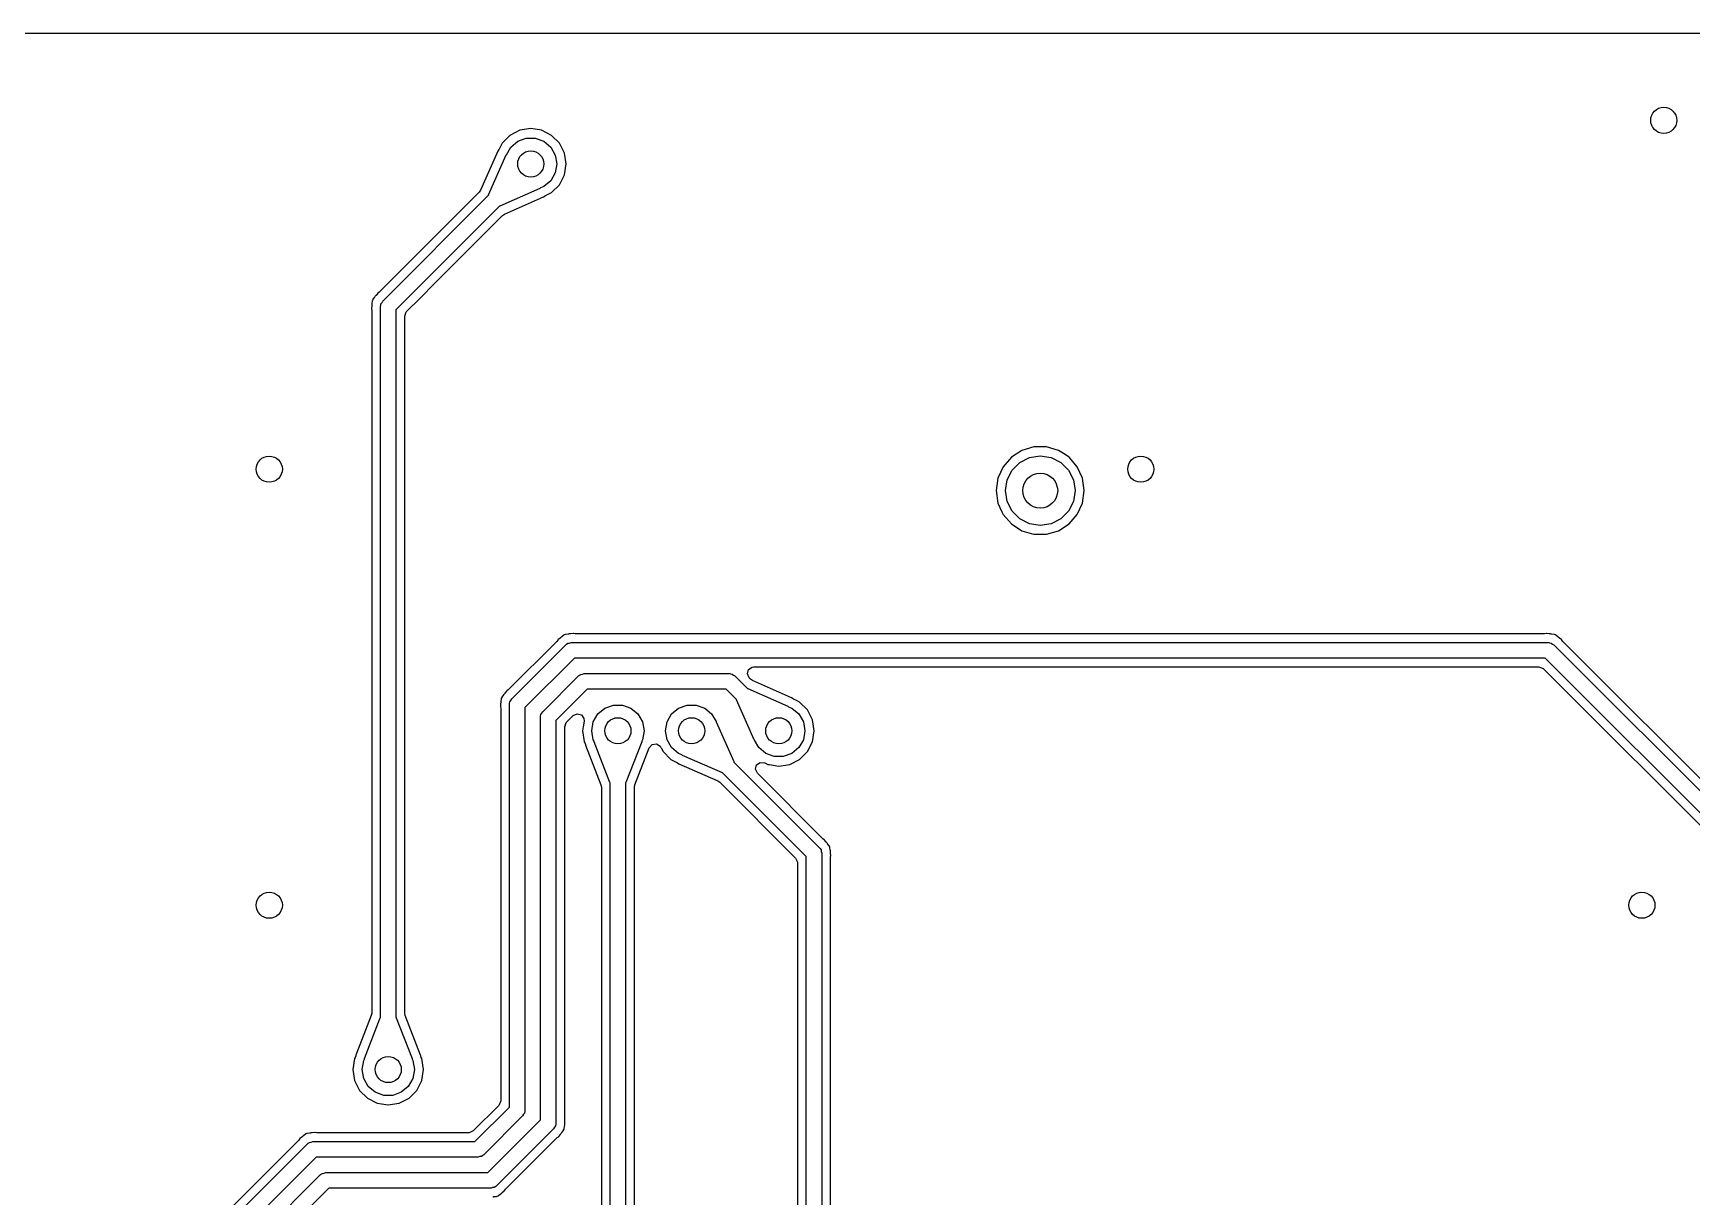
# Model space of a CAD drawing. Extents: x 107 to 211, y -135 to -72.
# Drawn here: x 134.29 to 153.32, y -84.84 to -71.5 of the extents above; entities that cross this region are included whole.
import ezdxf

# ---------------------------------------------------------------- set-up
doc = ezdxf.new("R2010")
doc.units = 0
doc.layers.add('BLACK', color=7, linetype='CONTINUOUS')

msp = doc.modelspace()

# ---------------------------------------------------------------- linework, layer by layer
at = {"layer": 'BLACK', "linetype": 'CONTINUOUS'}
for p, q in [((110.750911, -71.5005), (207.249089, -71.5005)), ((139.761656, -72.671951), (139.67195, -72.761657)), ((139.874698, -72.614353), (139.761656, -72.671951)), ((140, -72.594508), (139.874698, -72.614353)), ((140.125301, -72.614353), (140, -72.594508)), ((140.125302, -72.614353), (140.125301, -72.614353)), ((140.125304, -72.614354), (140.125302, -72.614353)), ((140.238342, -72.67195), (140.125304, -72.614354)), ((140.32805, -72.761658), (140.238342, -72.67195)), ((139.621703, -72.853062), (139.424322, -73.300737)), ((139.633635, -72.83605), (139.621703, -72.853062)), ((139.636312, -72.831597), (139.633635, -72.83605)), ((139.67195, -72.761657), (139.636312, -72.831597)), ((139.72019, -72.893758), (139.770187, -72.807164)), ((139.770187, -72.807164), (139.85, -72.740192)), ((139.85, -72.740192), (139.947906, -72.704558)), ((139.947906, -72.704558), (140.052094, -72.704558)), ((140.052094, -72.704558), (140.15, -72.740192)), ((140.15, -72.740192), (140.229813, -72.807164)), ((140.229813, -72.807164), (140.281908, -72.897394)), ((140.385646, -72.874696), (140.32805, -72.761658)), ((140.405492, -73), (140.385646, -72.874696)), ((139.516106, -73.354073), (139.718236, -72.895627)), ((139.718236, -72.895627), (139.72019, -72.893758)), ((140.281908, -72.897394), (140.3, -73)), ((140.3, -73), (140.281908, -73.102606)), ((140.385646, -73.125304), (140.405492, -73)), ((140.15, -73.259808), (140.11045, -73.274202)), ((140.229813, -73.192836), (140.15, -73.259808)), ((140.281908, -73.102606), (140.229813, -73.192836)), ((140.238342, -73.32805), (140.32805, -73.238342)), ((140.32805, -73.238342), (140.385646, -73.125304)), ((139.408937, -73.323209), (138.262717, -74.469429)), ((138.302138, -74.572138), (139.51522, -73.359055)), ((139.424322, -73.300737), (139.408937, -73.323209)), ((139.515112, -73.358793), (139.516106, -73.354073)), ((139.51522, -73.359055), (139.515112, -73.358793)), ((140.10437, -73.281764), (139.645926, -73.483893)), ((139.699256, -73.575679), (140.146932, -73.378298)), ((140.110446, -73.275569), (140.10437, -73.281764)), ((140.11045, -73.274202), (140.110446, -73.275569)), ((140.146932, -73.378298), (140.165041, -73.365769)), ((140.165041, -73.365769), (140.169286, -73.363235)), ((140.169286, -73.363235), (140.238342, -73.32805)), ((139.641736, -73.483987), (138.4539, -74.671824)), ((138.907954, -74.359897), (139.676792, -73.591058)), ((139.645926, -73.483893), (139.641736, -73.483987)), ((139.676792, -73.591058), (139.699256, -73.575679)), ((138.726426, -74.541425), (138.907954, -74.359897)), ((138.178213, -74.601157), (138.177519, -74.605244)), ((138.18163, -74.570836), (138.178213, -74.601157)), ((138.183122, -74.566572), (138.18163, -74.570836)), ((138.188003, -74.554786), (138.183122, -74.566572)), ((138.189967, -74.550708), (138.188003, -74.554786)), ((138.208993, -74.526849), (138.189967, -74.550708)), ((138.211393, -74.523467), (138.208993, -74.526849)), ((138.21598, -74.516167), (138.211393, -74.523467)), ((138.215985, -74.516161), (138.21598, -74.516167)), ((138.22208, -74.510067), (138.215985, -74.516161)), ((138.224845, -74.506973), (138.22208, -74.510067)), ((138.243874, -74.483112), (138.224845, -74.506973)), ((138.247422, -74.480282), (138.243874, -74.483112)), ((138.262717, -74.469429), (138.247422, -74.480282)), ((138.281461, -74.604594), (138.293936, -74.589726)), ((138.293936, -74.589726), (138.302138, -74.572138)), ((138.576063, -74.691788), (138.726426, -74.541425)), ((138.175367, -74.626427), (138.171951, -74.656749)), ((138.171951, -74.656749), (138.172463, -74.661291)), ((138.172463, -74.661291), (138.1756, -74.679751)), ((138.1756, -74.622282), (138.175367, -74.626427)), ((138.177519, -74.605244), (138.1756, -74.613653)), ((138.1756, -74.613653), (138.1756, -74.622282)), ((138.1756, -74.679751), (138.1756, -82.738508)), ((138.2761, -74.635), (138.277058, -74.629566)), ((138.2761, -82.789436), (138.2761, -74.635)), ((138.276438, -74.627252), (138.278091, -74.623706)), ((138.277058, -74.629566), (138.276438, -74.627252)), ((138.278091, -74.623706), (138.281461, -74.604594)), ((138.4539, -74.671824), (138.4539, -82.788318)), ((138.5544, -74.744103), (138.571713, -74.696537)), ((138.5544, -76.745951), (138.5544, -74.744103)), ((138.571713, -74.696537), (138.576063, -74.691788)), ((145.635896, -76.285998), (145.514826, -76.363806)), ((145.6359, -76.285997), (145.635896, -76.285998)), ((145.773987, -76.245451), (145.6359, -76.285997)), ((145.77399, -76.245451), (145.773987, -76.245451)), ((145.917912, -76.245451), (145.77399, -76.245451)), ((145.917915, -76.245451), (145.917912, -76.245451)), ((146.056001, -76.285997), (145.917915, -76.245451)), ((146.056005, -76.285998), (146.056001, -76.285997)), ((146.110899, -76.321277), (146.056005, -76.285998)), ((145.420574, -76.472577), (145.360785, -76.603496)), ((145.514819, -76.363811), (145.420574, -76.472577)), ((145.514826, -76.363806), (145.514819, -76.363811)), ((145.522344, -76.510837), (145.610837, -76.422344)), ((145.610837, -76.422344), (145.722344, -76.365528)), ((145.722344, -76.365528), (145.845951, -76.345951)), ((145.845951, -76.345951), (145.969558, -76.365528)), ((145.969558, -76.365528), (146.081065, -76.422344)), ((146.081065, -76.422344), (146.169558, -76.510837)), ((146.177079, -76.363808), (146.110899, -76.321277)), ((146.17708, -76.36381), (146.177079, -76.363808)), ((146.177082, -76.363811), (146.17708, -76.36381)), ((146.18059, -76.36786), (146.177082, -76.363811)), ((146.271328, -76.472578), (146.18059, -76.36786)), ((146.331116, -76.603494), (146.271328, -76.472578)), ((145.360785, -76.603496), (145.340304, -76.745951)), ((145.445951, -76.745951), (145.465528, -76.622344)), ((145.465528, -76.622344), (145.522344, -76.510837)), ((146.169558, -76.510837), (146.226374, -76.622344)), ((146.226374, -76.622344), (146.245951, -76.745951)), ((146.351598, -76.745951), (146.331116, -76.603494)), ((138.5544, -82.738509), (138.5544, -76.745951)), ((145.340304, -76.745951), (145.360785, -76.888405)), ((145.465528, -76.869558), (145.445951, -76.745951)), ((145.522344, -76.981065), (145.465528, -76.869558)), ((146.226374, -76.869558), (146.169558, -76.981065)), ((146.245951, -76.745951), (146.226374, -76.869558)), ((146.331116, -76.888408), (146.351598, -76.745951)), ((145.360785, -76.888405), (145.360785, -76.888406)), ((145.360785, -76.888406), (145.360786, -76.888408)), ((145.360786, -76.888408), (145.406425, -76.988342)), ((145.406425, -76.988342), (145.420574, -77.019324)), ((145.420574, -77.019324), (145.514819, -77.12809)), ((145.610837, -77.069558), (145.522344, -76.981065)), ((145.722344, -77.126374), (145.610837, -77.069558)), ((146.081065, -77.069558), (145.969558, -77.126374)), ((146.169558, -76.981065), (146.081065, -77.069558)), ((146.177079, -77.128094), (146.271328, -77.019324)), ((146.271328, -77.019324), (146.331116, -76.888408)), ((145.514819, -77.12809), (145.51482, -77.128091)), ((145.51482, -77.128091), (145.514823, -77.128094)), ((145.514823, -77.128094), (145.58786, -77.175032)), ((145.58786, -77.175032), (145.618014, -77.194411)), ((145.618014, -77.194411), (145.635898, -77.205904)), ((145.635898, -77.205904), (145.742354, -77.237162)), ((145.845951, -77.145951), (145.722344, -77.126374)), ((145.742354, -77.237162), (145.773986, -77.24645)), ((145.773986, -77.24645), (145.773988, -77.246451)), ((145.773988, -77.246451), (145.77399, -77.246451)), ((145.77399, -77.246451), (145.917914, -77.246451)), ((145.969558, -77.126374), (145.845951, -77.145951)), ((145.917914, -77.246451), (145.917915, -77.24645)), ((145.917915, -77.24645), (146.056004, -77.205904)), ((146.056004, -77.205904), (146.177079, -77.128094)), ((140.37963, -78.402667), (140.355771, -78.421693)), ((140.383708, -78.400703), (140.37963, -78.402667)), ((140.395494, -78.395822), (140.383708, -78.400703)), ((140.399758, -78.39433), (140.395494, -78.395822)), ((140.430079, -78.390913), (140.399758, -78.39433)), ((140.434166, -78.390219), (140.430079, -78.390913)), ((140.442575, -78.3883), (140.434166, -78.390219)), ((140.451205, -78.3883), (140.442575, -78.3883)), ((140.45535, -78.388067), (140.451205, -78.3883)), ((140.485671, -78.384651), (140.45535, -78.388067)), ((140.485672, -78.384651), (140.485671, -78.384651)), ((140.485673, -78.384651), (140.485672, -78.384651)), ((140.49021, -78.385162), (140.485673, -78.384651)), ((140.508674, -78.3883), (140.49021, -78.385162)), ((151.632948, -78.3883), (140.508674, -78.3883)), ((151.651416, -78.385162), (151.632948, -78.3883)), ((151.655948, -78.384651), (151.651416, -78.385162)), ((151.655949, -78.384651), (151.655948, -78.384651)), ((151.65595, -78.384651), (151.655949, -78.384651)), ((151.686272, -78.388067), (151.65595, -78.384651)), ((151.690417, -78.3883), (151.686272, -78.388067)), ((151.699041, -78.3883), (151.690417, -78.3883)), ((151.699042, -78.3883), (151.699041, -78.3883)), ((151.702515, -78.389092), (151.699042, -78.3883)), ((151.70746, -78.39022), (151.702515, -78.389092)), ((151.711545, -78.390914), (151.70746, -78.39022)), ((151.741866, -78.394331), (151.711545, -78.390914)), ((151.746153, -78.395831), (151.741866, -78.394331)), ((151.757899, -78.400696), (151.746153, -78.395831)), ((151.761988, -78.402666), (151.757899, -78.400696)), ((151.76199, -78.402667), (151.761988, -78.402666)), ((151.761991, -78.402668), (151.76199, -78.402667)), ((151.785851, -78.421695), (151.761991, -78.402668)), ((140.298351, -78.475417), (139.742117, -79.031651)), ((139.781538, -79.13436), (140.40106, -78.514839)), ((140.309204, -78.460122), (140.298351, -78.475417)), ((140.312034, -78.456574), (140.309204, -78.460122)), ((140.335895, -78.437545), (140.312034, -78.456574)), ((140.338989, -78.43478), (140.335895, -78.437545)), ((140.345083, -78.428685), (140.338989, -78.43478)), ((140.345089, -78.42868), (140.345083, -78.428685)), ((140.352389, -78.424093), (140.345089, -78.42868)), ((140.355771, -78.421693), (140.352389, -78.424093)), ((140.40106, -78.514839), (140.40558, -78.511673)), ((140.40558, -78.511673), (140.406778, -78.509599)), ((140.406778, -78.509599), (140.410453, -78.508261)), ((140.410453, -78.508261), (140.426351, -78.497129)), ((140.426351, -78.497129), (140.445686, -78.495437)), ((140.445686, -78.495437), (140.463922, -78.4888)), ((140.463922, -78.4888), (151.6777, -78.4888)), ((151.6777, -78.4888), (151.683133, -78.489758)), ((151.683133, -78.489758), (151.685448, -78.489138)), ((151.685448, -78.489138), (151.688993, -78.490791)), ((151.688993, -78.490791), (151.708106, -78.494161)), ((151.708106, -78.494161), (151.722973, -78.506636)), ((151.722973, -78.506636), (151.740562, -78.514838)), ((151.740562, -78.514838), (154.340944, -81.11522)), ((151.789231, -78.424093), (151.785851, -78.421695)), ((151.796534, -78.428682), (151.789231, -78.424093)), ((151.802633, -78.434781), (151.796534, -78.428682)), ((151.805729, -78.437548), (151.802633, -78.434781)), ((151.829585, -78.456572), (151.805729, -78.437548)), ((151.832433, -78.460143), (151.829585, -78.456572)), ((151.843271, -78.475419), (151.832433, -78.460143)), ((154.376789, -81.008937), (151.843271, -78.475419)), ((140.500745, -78.6666), (139.9333, -79.234045)), ((151.640876, -78.6666), (140.500745, -78.6666)), ((142.498938, -78.798655), (142.540402, -78.769621)), ((142.540402, -78.769621), (142.559555, -78.7671)), ((142.559555, -78.7671), (151.568596, -78.7671)), ((151.568596, -78.7671), (151.616162, -78.784413)), ((151.616162, -78.784413), (151.620922, -78.788774)), ((151.620922, -78.788774), (154.108937, -81.276789)), ((154.216011, -81.241735), (151.640876, -78.6666)), ((140.137138, -79.281654), (140.548354, -78.870438)), ((140.548354, -78.870438), (140.552874, -78.867272)), ((140.552874, -78.867272), (140.554072, -78.865199)), ((140.554072, -78.865199), (140.557745, -78.863861)), ((140.557745, -78.863861), (140.573645, -78.852729)), ((140.573645, -78.852729), (140.59298, -78.851037)), ((140.59298, -78.851037), (140.611216, -78.8444)), ((140.611216, -78.8444), (142.279251, -78.8444)), ((142.279251, -78.8444), (142.284684, -78.845358)), ((142.284684, -78.845358), (142.286999, -78.844738)), ((142.286999, -78.844738), (142.290544, -78.846391)), ((142.290544, -78.846391), (142.309657, -78.849761)), ((142.309657, -78.849761), (142.324524, -78.862236)), ((142.324524, -78.862236), (142.342113, -78.870438)), ((142.342113, -78.870438), (142.486895, -79.01522)), ((142.485837, -78.84755), (142.498938, -78.798655)), ((142.507229, -78.893426), (142.485837, -78.84755)), ((142.52274, -78.908937), (142.507229, -78.893426)), ((142.545211, -78.924321), (142.52274, -78.908937)), ((142.992883, -79.121701), (142.545211, -78.924321)), ((139.656919, -79.167466), (139.655, -79.175875)), ((139.657613, -79.163379), (139.656919, -79.167466)), ((139.66103, -79.133058), (139.657613, -79.163379)), ((139.662522, -79.128794), (139.66103, -79.133058)), ((139.667403, -79.117008), (139.662522, -79.128794)), ((139.669367, -79.11293), (139.667403, -79.117008)), ((139.688393, -79.089071), (139.669367, -79.11293)), ((139.690793, -79.085689), (139.688393, -79.089071)), ((139.69538, -79.078389), (139.690793, -79.085689)), ((139.695385, -79.078383), (139.69538, -79.078389)), ((139.70148, -79.072289), (139.695385, -79.078383)), ((139.704245, -79.069195), (139.70148, -79.072289)), ((139.723274, -79.045334), (139.704245, -79.069195)), ((139.726822, -79.042504), (139.723274, -79.045334)), ((139.742117, -79.031651), (139.726822, -79.042504)), ((139.757491, -79.185928), (139.760861, -79.166816)), ((139.760861, -79.166816), (139.773336, -79.151948)), ((139.773336, -79.151948), (139.781538, -79.13436)), ((140.64804, -79.0222), (140.2889, -79.38134)), ((142.242427, -79.0222), (140.64804, -79.0222)), ((142.361962, -79.141735), (142.242427, -79.0222)), ((142.362057, -79.145926), (142.361962, -79.141735)), ((142.564186, -79.60437), (142.362057, -79.145926)), ((142.486895, -79.01522), (142.487157, -79.015112)), ((142.487157, -79.015112), (142.491877, -79.016106)), ((142.491877, -79.016106), (142.786318, -79.145926)), ((142.786318, -79.145926), (142.950321, -79.218235)), ((142.992884, -79.121701), (142.992883, -79.121701)), ((142.992887, -79.121703), (142.992884, -79.121701)), ((143.009901, -79.133636), (142.992887, -79.121703)), ((143.014354, -79.136314), (143.009901, -79.133636)), ((143.049565, -79.154255), (143.014354, -79.136314)), ((143.084293, -79.17195), (143.049565, -79.154255)), ((139.654767, -79.188649), (139.651351, -79.218971)), ((139.651351, -79.218971), (139.651863, -79.223513)), ((139.651863, -79.223513), (139.655, -79.241973)), ((139.655, -79.184504), (139.654767, -79.188649)), ((139.655, -79.175875), (139.655, -79.184504)), ((139.655, -79.241973), (139.655, -83.743602)), ((139.7555, -79.197222), (139.756458, -79.191788)), ((139.7555, -83.815882), (139.7555, -79.197222)), ((139.755838, -79.189474), (139.757491, -79.185928)), ((139.756458, -79.191788), (139.755838, -79.189474)), ((139.9333, -79.234045), (139.9333, -83.852706)), ((140.1111, -79.344516), (140.112058, -79.339082)), ((140.1111, -83.963176), (140.1111, -79.344516)), ((140.111438, -79.336768), (140.113091, -79.333222)), ((140.112058, -79.339082), (140.111438, -79.336768)), ((140.113091, -79.333222), (140.116461, -79.31411)), ((140.116461, -79.31411), (140.128936, -79.299242)), ((140.128936, -79.299242), (140.137138, -79.281654)), ((140.448015, -79.364353), (140.486562, -79.325805)), ((140.486562, -79.325805), (140.532437, -79.304414)), ((140.532437, -79.304414), (140.581331, -79.317514)), ((140.581331, -79.317514), (140.610365, -79.358979)), ((140.610365, -79.358979), (140.611976, -79.389708)), ((140.718092, -79.397394), (140.770187, -79.307164)), ((140.770187, -79.307164), (140.85, -79.240192)), ((140.85, -79.240192), (140.947906, -79.204558)), ((140.947906, -79.204558), (141.052094, -79.204558)), ((141.052094, -79.204558), (141.15, -79.240192)), ((141.15, -79.240192), (141.229813, -79.307164)), ((141.229813, -79.307164), (141.281908, -79.397394)), ((141.564043, -79.397394), (141.616138, -79.307164)), ((141.616138, -79.307164), (141.695951, -79.240192)), ((141.695951, -79.240192), (141.793857, -79.204558)), ((141.793857, -79.204558), (141.898045, -79.204558)), ((141.898045, -79.204558), (141.995951, -79.240192)), ((141.995951, -79.240192), (142.075764, -79.307164)), ((142.075764, -79.307164), (142.125697, -79.39365)), ((142.950321, -79.218235), (142.956509, -79.224709)), ((142.956509, -79.224709), (142.956497, -79.225832)), ((142.956497, -79.225832), (142.995951, -79.240192)), ((142.995951, -79.240192), (143.075764, -79.307164)), ((143.075764, -79.307164), (143.127859, -79.397394)), ((143.174001, -79.261658), (143.084293, -79.17195)), ((143.231597, -79.374696), (143.174001, -79.261658)), ((140.2889, -79.38134), (140.2889, -84)), ((140.3894, -79.45362), (140.406713, -79.406054)), ((140.3894, -83.955248), (140.3894, -79.45362)), ((140.406713, -79.406054), (140.411074, -79.401294)), ((140.411074, -79.401294), (140.448015, -79.364353)), ((140.601854, -79.45362), (140.594508, -79.5)), ((140.594508, -79.5), (140.614258, -79.624696)), ((140.611976, -79.389708), (140.601854, -79.45362)), ((140.7, -79.5), (140.718092, -79.397394)), ((140.718092, -79.602606), (140.7, -79.5)), ((141.281908, -79.397394), (141.3, -79.5)), ((141.3, -79.5), (141.281908, -79.602606)), ((141.545951, -79.5), (141.564043, -79.397394)), ((141.564043, -79.602606), (141.545951, -79.5)), ((142.125697, -79.39365), (142.127715, -79.395629)), ((142.127715, -79.395629), (142.329844, -79.854073)), ((143.127859, -79.397394), (143.145951, -79.5)), ((143.145951, -79.5), (143.127859, -79.602606)), ((143.251443, -79.5), (143.231597, -79.374696)), ((143.231597, -79.625304), (143.251443, -79.5)), ((140.614258, -79.624696), (140.614354, -79.625304)), ((140.614354, -79.625304), (140.614354, -79.625307)), ((140.614354, -79.625307), (140.620807, -79.637971)), ((140.620807, -79.637971), (140.627756, -79.658761)), ((140.627756, -79.658761), (140.628606, -79.663599)), ((140.628606, -79.663599), (140.628606, -79.6636)), ((140.628606, -79.6636), (140.805589, -80.119721)), ((140.727123, -79.618248), (140.718092, -79.602606)), ((140.726961, -79.625436), (140.727123, -79.618248)), ((140.908202, -80.092532), (140.726961, -79.625436)), ((141.273038, -79.625436), (141.091798, -80.092532)), ((141.19441, -80.119726), (141.358436, -79.696994)), ((141.281908, -79.602606), (141.272966, -79.618093)), ((141.272966, -79.618093), (141.273038, -79.625436)), ((141.358436, -79.696994), (141.39178, -79.658916)), ((141.39178, -79.658916), (141.441804, -79.651178)), ((141.441804, -79.651178), (141.485099, -79.677405)), ((141.485099, -79.677405), (141.493356, -79.690171)), ((141.493356, -79.690171), (141.496835, -79.696998)), ((141.496835, -79.696998), (141.517901, -79.738342)), ((141.517901, -79.738342), (141.607609, -79.82805)), ((141.616138, -79.692836), (141.564043, -79.602606)), ((141.695951, -79.759808), (141.616138, -79.692836)), ((142.566204, -79.606349), (142.564186, -79.60437)), ((142.616138, -79.692836), (142.566204, -79.606349)), ((142.695951, -79.759808), (142.616138, -79.692836)), ((143.075764, -79.692836), (142.995951, -79.759808)), ((143.127859, -79.602606), (143.075764, -79.692836)), ((143.084293, -79.82805), (143.174001, -79.738342)), ((143.174001, -79.738342), (143.231597, -79.625304)), ((141.607609, -79.82805), (141.666923, -79.858271)), ((141.666923, -79.858271), (141.677553, -79.863688)), ((141.677553, -79.863688), (141.682007, -79.866367)), ((141.682007, -79.866367), (141.699014, -79.878296)), ((141.735402, -79.774166), (141.695951, -79.759808)), ((141.699014, -79.878296), (141.699017, -79.878297)), ((141.699017, -79.878297), (141.699018, -79.878298)), ((141.699018, -79.878298), (142.14669, -80.075678)), ((141.735392, -79.77529), (141.735402, -79.774166)), ((141.74158, -79.781764), (141.735392, -79.77529)), ((142.200024, -79.983893), (141.74158, -79.781764)), ((142.329844, -79.854073), (142.329938, -79.858263)), ((142.329938, -79.858263), (143.312862, -80.841187)), ((142.578639, -79.940352), (142.59174, -79.891457)), ((142.59174, -79.891457), (142.633204, -79.862423)), ((142.633204, -79.862423), (142.683631, -79.866835)), ((142.683631, -79.866835), (142.685952, -79.867968)), ((142.685952, -79.867968), (142.720646, -79.885645)), ((142.793857, -79.795442), (142.695951, -79.759808)), ((142.720646, -79.885645), (142.720646, -79.885646)), ((142.720646, -79.885646), (142.737778, -79.888359)), ((142.737778, -79.888359), (142.845951, -79.905492)), ((142.898045, -79.795442), (142.793857, -79.795442)), ((142.845951, -79.905492), (142.971255, -79.885646)), ((142.995951, -79.759808), (142.898045, -79.795442)), ((142.971255, -79.885646), (143.084293, -79.82805)), ((140.805589, -80.119721), (140.8106, -80.146489)), ((140.910837, -80.096573), (140.908202, -80.092532)), ((140.9111, -80.096681), (140.910837, -80.096573)), ((140.9111, -94.904436), (140.9111, -80.096681)), ((141.091798, -80.092532), (141.0889, -80.095563)), ((141.0889, -80.095563), (141.0889, -94.903318)), ((141.1894, -80.14649), (141.19441, -80.119726)), ((142.14669, -80.075678), (142.16916, -80.091061)), ((142.16916, -80.091061), (143.038926, -80.960827)), ((142.204744, -79.984887), (142.200024, -79.983893)), ((142.205005, -79.984778), (142.204744, -79.984887)), ((143.1611, -80.940873), (142.205005, -79.984778)), ((142.600031, -79.986228), (142.578639, -79.940352)), ((143.35228, -80.738477), (142.600031, -79.986228)), ((140.8106, -80.146489), (140.8106, -94.853508)), ((141.1894, -88.25), (141.1894, -80.14649)), ((143.312862, -80.841187), (143.316027, -80.845707)), ((143.316027, -80.845707), (143.318101, -80.846905)), ((143.318101, -80.846905), (143.319438, -80.850578)), ((143.319438, -80.850578), (143.330571, -80.866478)), ((143.330571, -80.866478), (143.332262, -80.885813)), ((143.367578, -80.749332), (143.35228, -80.738477)), ((143.371123, -80.752159), (143.367578, -80.749332)), ((143.371125, -80.752161), (143.371123, -80.752159)), ((143.371126, -80.752162), (143.371125, -80.752161)), ((143.375871, -80.758112), (143.371126, -80.752162)), ((143.390152, -80.776019), (143.375871, -80.758112)), ((143.392917, -80.779113), (143.390152, -80.776019)), ((143.399013, -80.785209), (143.392917, -80.779113)), ((143.399017, -80.785215), (143.399013, -80.785209)), ((143.403602, -80.792512), (143.399017, -80.785215)), ((143.406004, -80.795897), (143.403602, -80.792512)), ((143.425032, -80.819758), (143.406004, -80.795897)), ((143.425032, -80.819761), (143.425032, -80.819758)), ((143.427016, -80.82388), (143.425032, -80.819761)), ((143.431863, -80.835583), (143.427016, -80.82388)), ((143.433367, -80.839882), (143.431863, -80.835583)), ((143.433369, -80.839885), (143.433367, -80.839882)), ((143.436785, -80.870206), (143.433369, -80.839885)), ((143.437478, -80.87429), (143.436785, -80.870206)), ((143.438677, -80.879543), (143.437478, -80.87429)), ((143.4394, -80.882706), (143.438677, -80.879543)), ((143.4394, -80.891331), (143.4394, -80.882706)), ((143.038926, -80.960827), (143.060318, -81.006703)), ((143.060318, -81.006703), (143.0606, -81.013153)), ((143.0606, -81.013153), (143.0606, -94.640895)), ((143.1611, -94.713176), (143.1611, -80.940873)), ((143.332262, -80.885813), (143.3389, -80.904049)), ((143.3389, -80.904049), (143.3389, -94.75)), ((143.439633, -80.895476), (143.4394, -80.891331)), ((143.4394, -80.9488), (143.442536, -80.93034)), ((143.4394, -86.5), (143.4394, -80.9488)), ((143.441072, -80.908258), (143.439633, -80.895476)), ((143.443049, -80.9258), (143.441072, -80.908258)), ((143.442536, -80.93034), (143.443047, -80.925805)), ((143.443047, -80.925805), (143.443049, -80.9258)), ((138.170589, -82.765277), (137.993606, -83.221397)), ((138.1756, -82.738508), (138.170589, -82.765277)), ((138.559411, -82.765278), (138.5544, -82.738509)), ((138.736393, -83.2214), (138.559411, -82.765278)), ((138.091961, -83.259563), (138.273202, -82.792468)), ((138.273202, -82.792468), (138.2761, -82.789436)), ((138.4539, -82.788318), (138.454163, -82.788427)), ((138.454163, -82.788427), (138.456798, -82.792468)), ((138.456798, -82.792468), (138.638038, -83.259563)), ((137.979354, -83.259695), (137.959508, -83.385)), ((137.985756, -83.247129), (137.979354, -83.259695)), ((137.992619, -83.226813), (137.985756, -83.247129)), ((137.993606, -83.221397), (137.992619, -83.226813)), ((138.065, -83.385), (138.083092, -83.282394)), ((138.083092, -83.282394), (138.092032, -83.266908)), ((138.092032, -83.266908), (138.091961, -83.259563)), ((138.638038, -83.259563), (138.637875, -83.26675)), ((138.637875, -83.26675), (138.646908, -83.282394)), ((138.646908, -83.282394), (138.665, -83.385)), ((138.73724, -83.226225), (138.736393, -83.2214)), ((138.744191, -83.247027), (138.73724, -83.226225)), ((138.750646, -83.259696), (138.744191, -83.247027)), ((138.770492, -83.385), (138.750646, -83.259696)), ((137.959508, -83.385), (137.979353, -83.510301)), ((137.979353, -83.510301), (137.979353, -83.510302)), ((137.979353, -83.510302), (137.979354, -83.510304)), ((137.979354, -83.510304), (138.03695, -83.623342)), ((138.083092, -83.487606), (138.065, -83.385)), ((138.135187, -83.577836), (138.083092, -83.487606)), ((138.646908, -83.487606), (138.594813, -83.577836)), ((138.665, -83.385), (138.646908, -83.487606)), ((138.69305, -83.623342), (138.750646, -83.510304)), ((138.750646, -83.510304), (138.770492, -83.385)), ((138.03695, -83.623342), (138.126658, -83.71305)), ((138.126658, -83.71305), (138.239696, -83.770646)), ((138.215, -83.644808), (138.135187, -83.577836)), ((138.312906, -83.680442), (138.215, -83.644808)), ((138.417094, -83.680442), (138.312906, -83.680442)), ((138.515, -83.644808), (138.417094, -83.680442)), ((138.490304, -83.770646), (138.603342, -83.71305)), ((138.594813, -83.577836), (138.515, -83.644808)), ((138.603342, -83.71305), (138.69305, -83.623342)), ((138.239696, -83.770646), (138.365, -83.790492)), ((138.365, -83.790492), (138.490304, -83.770646)), ((139.633326, -83.795928), (139.340328, -84.088926)), ((139.360282, -84.2111), (139.7555, -83.815882)), ((139.907262, -83.915568), (139.459968, -84.362862)), ((139.637687, -83.791168), (139.633326, -83.795928)), ((139.655, -83.743602), (139.637687, -83.791168)), ((139.915462, -83.89798), (139.907262, -83.915568)), ((139.927939, -83.883112), (139.915462, -83.89798)), ((139.931309, -83.863995), (139.927939, -83.883112)), ((139.932961, -83.860454), (139.931309, -83.863995)), ((139.9333, -83.852706), (139.932341, -83.858142)), ((139.932341, -83.858142), (139.932961, -83.860454)), ((137.431572, -84.118122), (137.419786, -84.123003)), ((137.435836, -84.11663), (137.431572, -84.118122)), ((137.466157, -84.113213), (137.435836, -84.11663)), ((137.470244, -84.112519), (137.466157, -84.113213)), ((137.478653, -84.1106), (137.470244, -84.112519)), ((137.487283, -84.1106), (137.478653, -84.1106)), ((137.491428, -84.110367), (137.487283, -84.1106)), ((137.521749, -84.106951), (137.491428, -84.110367)), ((137.52175, -84.106951), (137.521749, -84.106951)), ((137.521751, -84.106951), (137.52175, -84.106951)), ((137.526288, -84.107462), (137.521751, -84.106951)), ((137.544752, -84.1106), (137.526288, -84.107462)), ((139.288002, -84.1106), (137.544752, -84.1106)), ((139.294452, -84.110318), (139.288002, -84.1106)), ((139.340328, -84.088926), (139.294452, -84.110318)), ((139.507576, -84.5667), (140.1111, -83.963176)), ((140.262862, -84.062862), (139.607262, -84.718462)), ((140.271062, -84.045274), (140.262862, -84.062862)), ((140.283539, -84.030406), (140.271062, -84.045274)), ((140.286909, -84.011289), (140.283539, -84.030406)), ((140.288561, -84.007748), (140.286909, -84.011289)), ((140.2889, -84), (140.287941, -84.005436)), ((140.287941, -84.005436), (140.288561, -84.007748)), ((140.349016, -84.118836), (140.353607, -84.111527)), ((140.353607, -84.111527), (140.355998, -84.108156)), ((140.355998, -84.108156), (140.375032, -84.084291)), ((140.375032, -84.084288), (140.377015, -84.08017)), ((140.375032, -84.084291), (140.375032, -84.084288)), ((140.377015, -84.08017), (140.381862, -84.06847)), ((140.381862, -84.06847), (140.383368, -84.064166)), ((140.383368, -84.064165), (140.383369, -84.064164)), ((140.383368, -84.064166), (140.383368, -84.064165)), ((140.383369, -84.064164), (140.386785, -84.033839)), ((140.386785, -84.033839), (140.387481, -84.029748)), ((140.387481, -84.029748), (140.3894, -84.02134)), ((140.392537, -83.973716), (140.3894, -83.955248)), ((140.3894, -84.012716), (140.389633, -84.00857)), ((140.3894, -84.02134), (140.3894, -84.012716)), ((140.389633, -84.00857), (140.390484, -84.001012)), ((140.390484, -84.001012), (140.393049, -83.978249)), ((140.393047, -83.978244), (140.392537, -83.973716)), ((140.393049, -83.978249), (140.393047, -83.978244)), ((137.334429, -84.197717), (136.542117, -84.990029)), ((136.581538, -85.092738), (137.437138, -84.237138)), ((137.345282, -84.182422), (137.334429, -84.197717)), ((137.348112, -84.178874), (137.345282, -84.182422)), ((137.371973, -84.159845), (137.348112, -84.178874)), ((137.375067, -84.15708), (137.371973, -84.159845)), ((137.381161, -84.150985), (137.375067, -84.15708)), ((137.381167, -84.15098), (137.381161, -84.150985)), ((137.388467, -84.146393), (137.381167, -84.15098)), ((137.391849, -84.143993), (137.388467, -84.146393)), ((137.415708, -84.124967), (137.391849, -84.143993)), ((137.419786, -84.123003), (137.415708, -84.124967)), ((137.437138, -84.237138), (137.441658, -84.233972)), ((137.441658, -84.233972), (137.442856, -84.231899)), ((137.442856, -84.231899), (137.446529, -84.230561)), ((137.446529, -84.230561), (137.462429, -84.219429)), ((137.462429, -84.219429), (137.481764, -84.217737)), ((137.481764, -84.217737), (137.5, -84.2111)), ((137.5, -84.2111), (139.360282, -84.2111)), ((139.709968, -84.757882), (140.302282, -84.165568)), ((140.302282, -84.165568), (140.317557, -84.154732)), ((140.317557, -84.154732), (140.321122, -84.151888)), ((140.321122, -84.151888), (140.321126, -84.151887)), ((140.321126, -84.151887), (140.340162, -84.128014)), ((140.340162, -84.128014), (140.342902, -84.124948)), ((140.342902, -84.124948), (140.349016, -84.118836)), ((137.536824, -84.3889), (136.7333, -85.192424)), ((139.397106, -84.3889), (137.536824, -84.3889)), ((139.415341, -84.382262), (139.397106, -84.3889)), ((139.434677, -84.380571), (139.415341, -84.382262)), ((139.450576, -84.369438), (139.434677, -84.380571)), ((139.45425, -84.368101), (139.450576, -84.369438)), ((139.455447, -84.366027), (139.45425, -84.368101)), ((139.459968, -84.362862), (139.455447, -84.366027)), ((136.937138, -85.240032), (137.584432, -84.592738)), ((137.584432, -84.592738), (137.588952, -84.589572)), ((137.588952, -84.589572), (137.59015, -84.587499)), ((137.59015, -84.587499), (137.593823, -84.586161)), ((137.593823, -84.586161), (137.609723, -84.575029)), ((137.609723, -84.575029), (137.629058, -84.573337)), ((137.629058, -84.573337), (137.647294, -84.5667)), ((137.647294, -84.5667), (139.507576, -84.5667)), ((137.684118, -84.7445), (137.0889, -85.339718)), ((139.5444, -84.7445), (137.684118, -84.7445)), ((139.562635, -84.737862), (139.5444, -84.7445)), ((139.581971, -84.736171), (139.562635, -84.737862)), ((139.565741, -84.845), (139.574149, -84.84308)), ((139.574149, -84.84308), (139.578239, -84.842385)), ((139.578239, -84.842385), (139.608564, -84.838969)), ((139.59787, -84.725038), (139.581971, -84.736171)), ((139.601544, -84.723701), (139.59787, -84.725038)), ((139.602741, -84.721627), (139.601544, -84.723701)), ((139.607262, -84.718462), (139.602741, -84.721627)), ((139.608564, -84.838969), (139.608566, -84.838968)), ((139.608566, -84.838968), (139.61287, -84.837462)), ((139.61287, -84.837462), (139.62457, -84.832615)), ((139.62457, -84.832615), (139.628688, -84.830632)), ((139.628688, -84.830632), (139.628691, -84.830632)), ((139.628691, -84.830632), (139.652556, -84.811598)), ((139.652556, -84.811598), (139.655927, -84.809207)), ((139.655927, -84.809207), (139.663236, -84.804616)), ((139.663236, -84.804616), (139.669348, -84.798502)), ((139.669348, -84.798502), (139.672414, -84.795762)), ((139.672414, -84.795762), (139.696287, -84.776726)), ((139.696287, -84.776726), (139.696288, -84.776722)), ((139.696288, -84.776722), (139.699132, -84.773157)), ((139.699132, -84.773157), (139.709968, -84.757882))]:
    msp.add_line(p, q, dxfattribs=at)
at = {"layer": 'BLACK'}
for centre, radius in [((153, -72.5), 0.15), ((140, -73), 0.15), ((137, -76.5), 0.15), ((147, -76.5), 0.15), ((145.845951, -76.745951), 0.2), ((141, -79.5), 0.15), ((141.845951, -79.5), 0.15), ((142.845951, -79.5), 0.15), ((137, -81.5), 0.15), ((152.749051, -81.5), 0.15), ((138.365, -83.385), 0.15)]:
    msp.add_circle(centre, radius, dxfattribs=at)

doc.saveas('drawing.dxf')
